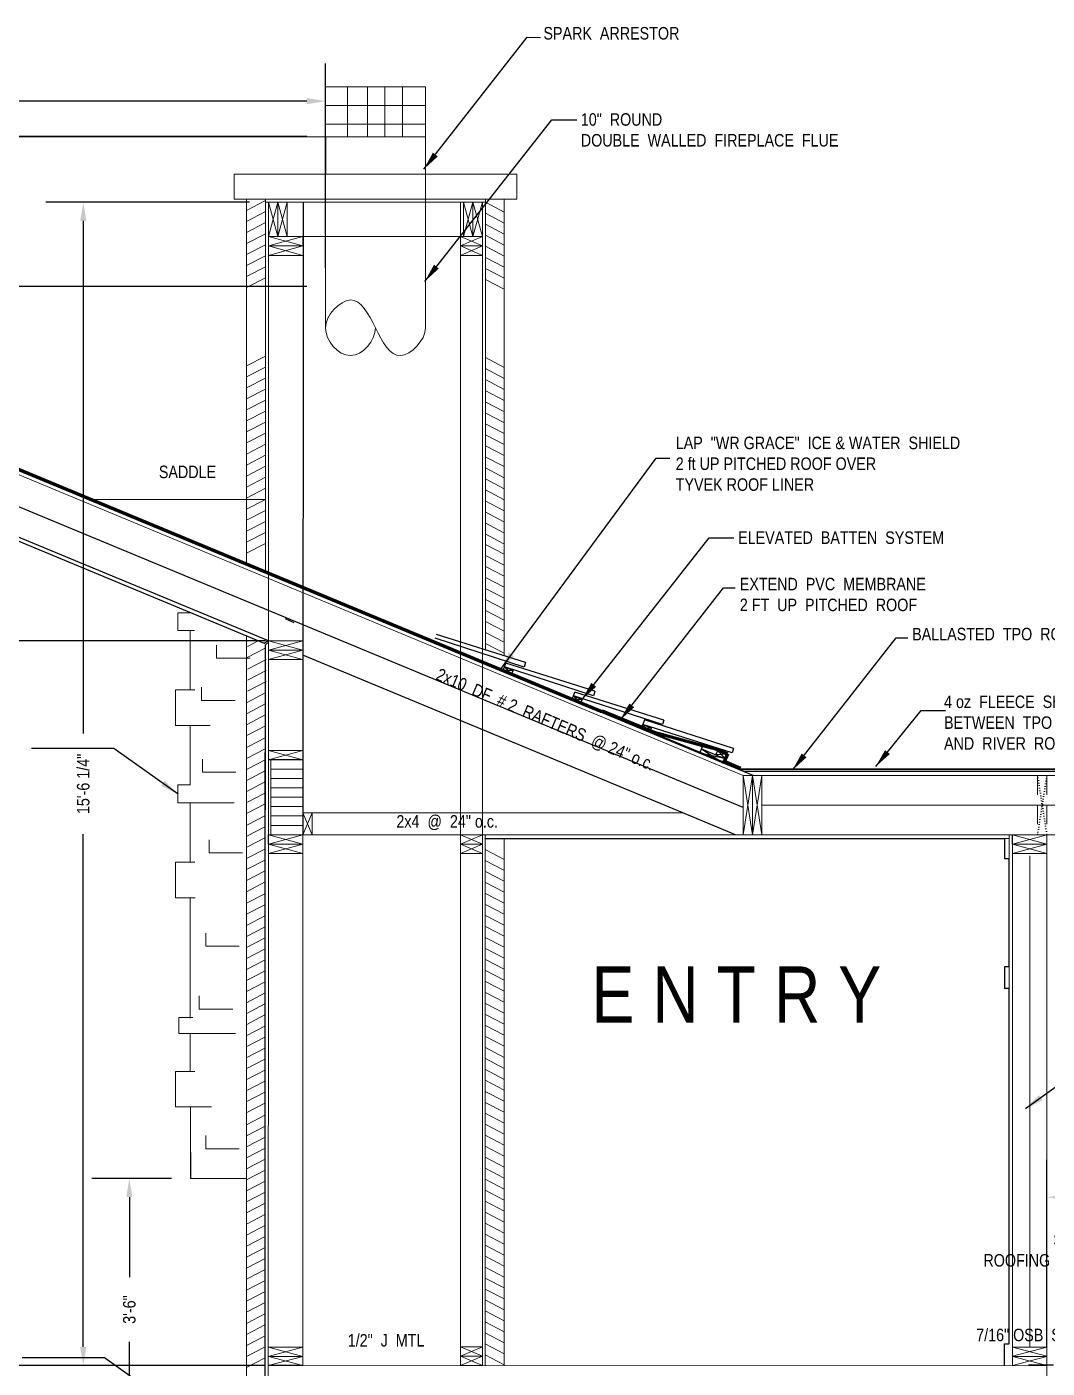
# Model space of a CAD drawing. Extents: x 1662 to 3024, y -14186 to -10515.
# Drawn here: x 2352 to 2515.3, y -14016.5 to -13801.7 of the extents above; entities that cross this region are included whole.
import ezdxf

# ---------------------------------------------------------------- set-up
doc = ezdxf.new("R2010")
doc.units = 0
doc.header["$LTSCALE"] = 50
doc.header["$MEASUREMENT"] = 0
doc.linetypes.add('DOT2', pattern=[0.125, 0, -0.125])
doc.linetypes.add('HIDDEN', pattern=[0.375, 0.25, -0.125])
for name, color, linetype in [('CONCRETE', 7, 'CONTINUOUS'), ('DRYWALL', 7, 'CONTINUOUS'), ('FINFRAMING', 4, 'CONTINUOUS'), ('FLOOR_FRAMING', 3, 'CONTINUOUS'), ('INSULATION', 30, 'CONTINUOUS'), ('METAL_ROOFING', 7, 'CONTINUOUS'), ('PAINTER DIM', 3, 'CONTINUOUS'), ('ROOF_FRAMING', 7, 'CONTINUOUS'), ('SOUTH_ELEVATION', 7, 'CONTINUOUS'), ('SOUTH_ELEVATION_TEXT', 7, 'CONTINUOUS'), ('TEXT', 250, 'CONTINUOUS'), ('WALL_FRAMING', 2, 'CONTINUOUS')]:
    doc.layers.add(name, color=color, linetype=linetype)
doc.layers.add('LLMASONRY', color=12, linetype='CONTINUOUS', lineweight=30)
doc.styles.add('ARCHENT', font='technical.ttf', dxfattribs={"height": 2})
doc.linetypes.add('BATTING', pattern='A,0.0001,-0.1,[134,ltypeshp.shx,S=0.1,R=0,X=-0.1,Y=0],-0.2,[134,ltypeshp.shx,S=0.1,R=180,X=0.1,Y=0],-0.1', length=0.4001)
doc.dimstyles.new('ARCHENTLTD', dxfattribs={"dimtxt": 2, "dimasz": 3, "dimexe": 6, "dimexo": 3, "dimgap": 2, "dimtad": 0, "dimdec": 3, "dimzin": 1, "dimdsep": 46, "dimlunit": 4, "dimtxsty": 'ARCHENT', "dimcen": 2, "dimadec": 0, "dimazin": 0, "dimtfac": 1, "dimtdec": 3, "dimtofl": 0, "dimtmove": 0, "dimatfit": 3, "dimfxl": 1, "dimfrac": 2, "dimtolj": 1, "dimtzin": 0, "dimarcsym": 0})

# ---------------------------------------------------------------- blocks, each defined once
blk = doc.blocks.new('*D175')
at = {"layer": 'CONCRETE', "color": 0, "lineweight": -2, "ltscale": 0.25}
for p, q in [((2515.28, -14012.99), (2515.28, -13983.09)), ((2558.21, -14013.05), (2558.21, -13983.09)), ((2518.28, -13989.09), (2528.79, -13989.09)), ((2555.21, -13989.09), (2544.7, -13989.09))]:
    blk.add_line(p, q, dxfattribs=at)
at = {"layer": 'CONCRETE', "color": 0, "lineweight": 9, "ltscale": 0.25}
for points in [[(2518.28, -13988.59), (2518.28, -13989.59), (2515.28, -13989.09)], [(2555.21, -13988.59), (2555.21, -13989.59), (2558.21, -13989.09)]]:
    blk.add_solid(points, dxfattribs=at)
at = {"layer": 'CONCRETE', "color": 0, "lineweight": 9, "ltscale": 0.25, "insert": (2536.74, -13989.09), "char_height": 2, "attachment_point": 5, "style": 'ARCHENT'}
blk.add_mtext('\\A1;3\'-6 7/8"', dxfattribs=at)
blk = doc.blocks.new('*D176')
at = {"layer": 'CONCRETE', "color": 0, "lineweight": -2, "ltscale": 0.25}
for p, q in [((2375.16, -13986.07), (2362.39, -13986.07)), ((2368.39, -13989.07), (2368.39, -14001.89)), ((2368.39, -14025.07), (2368.39, -14012.25)), ((2375.16, -14028.07), (2362.39, -14028.07))]:
    blk.add_line(p, q, dxfattribs=at)
at = {"layer": 'CONCRETE', "color": 0, "lineweight": 9, "ltscale": 0.25}
for points in [[(2367.89, -13989.07), (2368.89, -13989.07), (2368.39, -13986.07)], [(2367.89, -14025.07), (2368.89, -14025.07), (2368.39, -14028.07)]]:
    blk.add_solid(points, dxfattribs=at)
at = {"layer": 'CONCRETE', "color": 0, "lineweight": 9, "ltscale": 0.25, "insert": (2368.39, -14007.07), "char_height": 2, "attachment_point": 5, "rotation": 90, "style": 'ARCHENT'}
blk.add_mtext('\\A1;3\'-6"', dxfattribs=at)
blk = doc.blocks.new('*D177')
at = {"layer": 'CONCRETE', "color": 0, "lineweight": -2, "ltscale": 0.25}
for p, q in [((2390.16, -13900.01), (2307.25, -13900.01)), ((2313.25, -13903.01), (2313.25, -13950.67)), ((2313.25, -14013.04), (2313.25, -13965.39)), ((2390.16, -14016.04), (2307.25, -14016.04))]:
    blk.add_line(p, q, dxfattribs=at)
at = {"layer": 'CONCRETE', "color": 0, "lineweight": 9, "ltscale": 0.25}
for points in [[(2312.75, -13903.01), (2313.75, -13903.01), (2313.25, -13900.01)], [(2312.75, -14013.04), (2313.75, -14013.04), (2313.25, -14016.04)]]:
    blk.add_solid(points, dxfattribs=at)
at = {"layer": 'CONCRETE', "color": 0, "lineweight": 9, "ltscale": 0.25, "insert": (2313.25, -13958.03), "char_height": 2, "attachment_point": 5, "rotation": 90, "style": 'ARCHENT'}
blk.add_mtext('\\A1;9\'-9 1/2"', dxfattribs=at)
blk = doc.blocks.new('*D185')
at = {"layer": 'PAINTER DIM', "color": 0, "lineweight": -2, "ltscale": 0.25}
for p, q in [((2396.78, -13819.28), (2282.37, -13819.28)), ((2288.37, -13822.28), (2288.37, -13826.91)), ((2288.37, -13840.28), (2288.37, -13837.01)), ((2396.78, -13843.28), (2282.37, -13843.28))]:
    blk.add_line(p, q, dxfattribs=at)
at = {"layer": 'PAINTER DIM', "color": 0, "lineweight": 9, "ltscale": 0.25}
for points in [[(2287.87, -13822.28), (2288.87, -13822.28), (2288.37, -13819.28)], [(2287.87, -13840.28), (2288.87, -13840.28), (2288.37, -13843.28)]]:
    blk.add_solid(points, dxfattribs=at)
at = {"layer": 'PAINTER DIM', "color": 0, "lineweight": 9, "ltscale": 0.25, "insert": (2288.37, -13831.96), "char_height": 2, "attachment_point": 5, "rotation": 90, "style": 'ARCHENT'}
blk.add_mtext('\\A1;2\'-0"', dxfattribs=at)
blk = doc.blocks.new('*D186')
at = {"layer": 'PAINTER DIM', "color": 0, "lineweight": -2, "ltscale": 0.25}
for p, q in [((2279.78, -13840.28), (2279.78, -13807.59)), ((2399.78, -13840.28), (2399.78, -13807.59)), ((2282.78, -13813.59), (2334.14, -13813.59)), ((2396.78, -13813.59), (2345.43, -13813.59))]:
    blk.add_line(p, q, dxfattribs=at)
at = {"layer": 'PAINTER DIM', "color": 0, "lineweight": 9, "ltscale": 0.25}
for points in [[(2282.78, -13813.09), (2282.78, -13814.09), (2279.78, -13813.59)], [(2396.78, -13813.09), (2396.78, -13814.09), (2399.78, -13813.59)]]:
    blk.add_solid(points, dxfattribs=at)
at = {"layer": 'PAINTER DIM', "color": 0, "lineweight": 9, "ltscale": 0.25, "insert": (2339.78, -13813.59), "char_height": 2, "attachment_point": 5, "style": 'ARCHENT'}
blk.add_mtext('\\A1;10\'-0"', dxfattribs=at)
blk = doc.blocks.new('*D187')
at = {"layer": 'PAINTER DIM', "color": 0, "lineweight": -2, "ltscale": 0.25}
for p, q in [((2387.63, -13829.78), (2355.01, -13829.78)), ((2361.01, -13832.78), (2361.01, -13914.86)), ((2361.01, -14013.04), (2361.01, -13930.97)), ((2387.63, -14016.04), (2355.01, -14016.04))]:
    blk.add_line(p, q, dxfattribs=at)
at = {"layer": 'PAINTER DIM', "color": 0, "lineweight": 9, "ltscale": 0.25}
for points in [[(2360.51, -13832.78), (2361.51, -13832.78), (2361.01, -13829.78)], [(2360.51, -14013.04), (2361.51, -14013.04), (2361.01, -14016.04)]]:
    blk.add_solid(points, dxfattribs=at)
at = {"layer": 'PAINTER DIM', "color": 0, "lineweight": 9, "ltscale": 0.25, "insert": (2361.01, -13922.91), "char_height": 2, "attachment_point": 5, "rotation": 90, "style": 'ARCHENT'}
blk.add_mtext('\\A1;15\'-6 1/4"', dxfattribs=at)

msp = doc.modelspace()

# ---------------------------------------------------------------- linework, layer by layer
at = {"layer": 'CONCRETE', "color": 7, "linetype": 'Continuous', "lineweight": 30, "ltscale": 0.125}
for p, q in [((2390.0292, -13900.4263), (2258.4055, -13845.7736)), ((2390.4708, -13900.0529), (2390.0292, -13900.4263)), ((2390.1092, -13935.0679), (2390.1641, -13900.6534)), ((2390.1571, -13900.6594), (2390.6571, -13900.2279)), ((2390.2466, -13900.3286), (2390.2466, -13900.3286)), ((2390.6571, -13900.2279), (2390.4708, -13900.0529)), ((2425.3381, -13931.6697), (2508.5262, -13931.6698)), ((2508.5253, -13934.9212), (2508.5262, -13931.6697))]:
    msp.add_line(p, q, dxfattribs=at)
at = {"layer": 'CONCRETE', "color": 7, "linetype": 'Continuous', "lineweight": 20, "ltscale": 0.125}
msp.add_line((2508.5262, -13931.6698), (2509.234, -13931.6698), dxfattribs=at)
at = {"layer": 'CONCRETE', "lineweight": 30, "ltscale": 1.5}
msp.add_line((2516.3379, -14015.9854), (2512.3379, -14015.9854), dxfattribs=at)
at = {"layer": 'CONCRETE', "color": 7, "lineweight": 20, "ltscale": 0.25}
msp.add_line((2515.276, -14029.7979), (2515.2762, -14016.0476), dxfattribs=at)
at = {"layer": 'DRYWALL', "color": 7, "linetype": 'Continuous', "lineweight": 20, "ltscale": 0.5}
msp.add_line((2390.6571, -13900.2279), (2390.1571, -13900.6594), dxfattribs=at)
at = {"layer": 'DRYWALL', "color": 7, "linetype": 'Continuous', "lineweight": 20, "ltscale": 1.5}
msp.add_line((2390.1641, -13927.0447), (2390.1641, -13903.85), dxfattribs=at)
at = {"layer": 'FINFRAMING', "color": 7, "linetype": 'Continuous', "lineweight": 30, "ltscale": 0.125}
for p, q in [((2390.1151, -13955.6857), (2390.1092, -13935.0441)), ((2509.2392, -13952.1875), (2509.2342, -13934.9212)), ((2390.1328, -14022.0703), (2390.1151, -13955.6857)), ((2509.2553, -14012.546), (2509.2402, -13955.6875)), ((2508.5044, -14016.0458), (2508.5044, -14012.5458)), ((2508.5044, -14012.5458), (2509.2553, -14012.546))]:
    msp.add_line(p, q, dxfattribs=at)
at = {"layer": 'FINFRAMING', "color": 7, "linetype": 'Continuous', "lineweight": 30, "ltscale": 0.25}
for p, q in [((2509.2342, -13934.921), (2508.5253, -13934.921)), ((2509.2258, -13952.1875), (2508.4758, -13952.1875)), ((2508.4758, -13952.1875), (2508.4758, -13955.6875)), ((2509.2402, -13955.6897), (2508.4902, -13955.6897))]:
    msp.add_line(p, q, dxfattribs=at)
at = {"layer": 'FINFRAMING', "color": 7, "linetype": 'Continuous', "lineweight": 20, "ltscale": 0.125}
msp.add_line((2509.2402, -13955.6875), (2509.2392, -13952.1875), dxfattribs=at)
at = {"layer": 'FINFRAMING', "color": 7, "linetype": 'Continuous', "lineweight": 9, "ltscale": 0.25}
msp.add_line((2390.6321, -14016.0443), (2515.2756, -14016.0684), dxfattribs=at)
at = {"layer": 'FLOOR_FRAMING', "color": 7, "lineweight": 9, "ltscale": 0.25}
for p, q in [((2415.7819, -13811.284), (2415.7819, -13849.8831)), ((2430.3996, -13825.284), (2385.1641, -13825.284)), ((2385.1641, -13829.2839), (2385.1641, -13825.284)), ((2430.3996, -13829.284), (2430.3996, -13825.284)), ((2430.3996, -13829.284), (2385.1641, -13829.2839)), ((2392.1641, -13835.284), (2390.6641, -13829.784)), ((2390.6641, -13835.284), (2392.1641, -13829.784)), ((2390.6641, -13829.784), (2390.6641, -13835.284)), ((2392.1641, -13829.784), (2392.1641, -13835.284)), ((2393.6641, -13829.784), (2392.1641, -13835.284)), ((2392.1641, -13829.784), (2393.6641, -13835.284)), ((2421.3996, -13829.784), (2421.3982, -14016.0449)), ((2423.3996, -13835.2842), (2421.8996, -13829.7842)), ((2421.8996, -13835.2842), (2423.3996, -13829.7842)), ((2421.8996, -13829.7842), (2421.8996, -13835.2842)), ((2423.3996, -13829.7842), (2423.3996, -13835.2842)), ((2424.8996, -13829.7842), (2423.3996, -13835.2842)), ((2423.3996, -13829.7842), (2424.8996, -13835.2842)), ((2424.8997, -13829.784), (2424.8982, -14016.045)), ((2425.3997, -13829.284), (2425.3991, -13901.4564)), ((2428.3997, -13829.284), (2428.3991, -13902.4027)), ((2399.7819, -13832.045), (2399.7819, -13849.8856)), ((2390.6641, -13836.784), (2396.1641, -13835.284)), ((2390.6641, -13835.284), (2396.1641, -13836.784)), ((2390.6641, -13836.784), (2396.1641, -13835.284)), ((2390.6641, -13835.284), (2396.1641, -13836.784)), ((2424.9006, -13835.2835), (2421.4005, -13836.7834)), ((2421.4006, -13835.2834), (2424.9006, -13835.2835)), ((2424.9005, -13836.7835), (2421.4006, -13835.2834)), ((2396.1641, -13836.784), (2390.6641, -13836.784)), ((2396.1641, -13838.284), (2390.6641, -13836.784)), ((2396.1641, -13836.784), (2390.6641, -13838.284)), ((2396.1641, -13836.784), (2390.6641, -13836.784)), ((2396.1641, -13838.284), (2390.6641, -13836.784)), ((2396.1641, -13836.784), (2390.6641, -13838.284)), ((2421.4005, -13836.7834), (2424.9005, -13836.7835)), ((2421.4005, -13836.7834), (2424.9005, -13836.7835)), ((2424.9005, -13838.2835), (2421.4005, -13836.7834)), ((2424.9005, -13836.7835), (2421.4005, -13838.2834)), ((2421.4005, -13838.2834), (2424.9005, -13838.2835)), ((2390.1571, -13877.3467), (2362.1359, -13877.3467)), ((2463.3997, -13919.52), (2459.7145, -13917.9612)), ((2463.9727, -13918.1337), (2463.3997, -13919.52)), ((2559.2746, -13921.5462), (2466.648, -13921.5462)), ((2466.648, -13931.0462), (2468.148, -13921.5462)), ((2466.648, -13921.5462), (2468.148, -13931.0462)), ((2468.148, -13931.0462), (2469.648, -13921.5462)), ((2468.148, -13921.5462), (2469.648, -13931.0462)), ((2396.1506, -13931.0443), (2424.9006, -13931.0443)), ((2424.9006, -13931.0448), (2421.4005, -13932.5447)), ((2421.4006, -13931.0447), (2424.9006, -13931.0448)), ((2424.9005, -13932.5448), (2421.4006, -13931.0447)), ((2425.3381, -13931.0443), (2425.3357, -14016.045)), ((2421.4005, -13932.5447), (2424.9005, -13932.5448)), ((2421.4005, -13932.5447), (2424.9005, -13932.5448)), ((2424.9005, -13934.0448), (2421.4005, -13932.5447)), ((2424.9005, -13932.5448), (2421.4005, -13934.0447)), ((2428.3989, -13931.6697), (2428.3982, -14016.045)), ((2421.4005, -13934.0447), (2424.9005, -13934.0448)), ((2424.8982, -14013.045), (2421.3981, -14014.5449)), ((2421.3982, -14013.0449), (2424.8982, -14013.045)), ((2424.8981, -14014.545), (2421.3982, -14013.0449)), ((2421.3982, -14014.5449), (2424.8982, -14014.545)), ((2424.8982, -14016.045), (2421.3982, -14014.5449)), ((2424.8982, -14014.545), (2421.3982, -14016.0449)), ((2421.3982, -14016.0449), (2424.8982, -14016.045))]:
    msp.add_line(p, q, dxfattribs=at)
at = {"layer": 'FLOOR_FRAMING', "color": 1, "lineweight": 9, "ltscale": 0.25}
for p, q in [((2390.1571, -13829.5175), (2387.1641, -13831.0846)), ((2425.3927, -13829.7803), (2428.3857, -13831.3473)), ((2390.1571, -13831.2827), (2387.1641, -13832.8497)), ((2425.3927, -13831.5454), (2428.3857, -13833.1125)), ((2390.1571, -13833.0478), (2387.1641, -13834.6148)), ((2425.3857, -13833.3069), (2428.3787, -13834.874)), ((2390.1571, -13834.813), (2387.1641, -13836.38)), ((2390.1571, -13836.5781), (2387.1641, -13838.1451)), ((2425.3927, -13835.0757), (2428.3857, -13836.6428)), ((2390.1571, -13838.3433), (2387.1641, -13839.9103)), ((2425.3857, -13836.8372), (2428.3787, -13838.4042)), ((2425.3927, -13838.606), (2428.3857, -13840.173)), ((2390.1571, -13840.1084), (2387.1641, -13841.6754)), ((2425.3857, -13840.3675), (2428.3787, -13841.9345)), ((2390.1571, -13841.8736), (2387.1641, -13843.4406)), ((2425.3787, -13842.129), (2428.3717, -13843.696)), ((2390.1571, -13854.3998), (2387.1641, -13855.9668)), ((2425.3925, -13854.6624), (2428.3856, -13856.2295)), ((2390.1571, -13856.1649), (2387.1641, -13857.7319)), ((2390.1571, -13857.9301), (2387.1641, -13859.4971)), ((2425.3786, -13858.1854), (2428.3716, -13859.7524)), ((2425.3856, -13856.4239), (2428.3786, -13857.991)), ((2390.1571, -13859.6952), (2387.1641, -13861.2622)), ((2425.3716, -13859.9469), (2428.3646, -13861.5139)), ((2390.1571, -13861.4603), (2387.1641, -13863.0274)), ((2425.3646, -13861.7084), (2428.3576, -13863.2754)), ((2390.1571, -13863.2255), (2387.1641, -13864.7925)), ((2425.3576, -13863.4699), (2428.3506, -13865.0369)), ((2390.1571, -13864.9906), (2387.1641, -13866.5577)), ((2390.1571, -13866.7558), (2387.1641, -13868.3228)), ((2425.3925, -13865.2533), (2428.3855, -13866.8203)), ((2390.1571, -13868.5209), (2387.1641, -13870.088)), ((2425.3785, -13868.7763), (2428.3715, -13870.3433)), ((2425.3855, -13867.0148), (2428.3785, -13868.5818)), ((2390.1571, -13870.2861), (2387.1641, -13871.8531)), ((2425.3715, -13870.5377), (2428.3645, -13872.1048)), ((2390.1571, -13872.0512), (2387.1641, -13873.6183)), ((2425.3924, -13872.3138), (2428.3854, -13873.8809)), ((2390.1571, -13873.8164), (2387.1641, -13875.3834)), ((2425.3854, -13874.0753), (2428.3784, -13875.6423)), ((2390.1571, -13875.5815), (2387.1641, -13877.1486)), ((2390.1571, -13877.3467), (2387.1641, -13878.9137)), ((2425.3784, -13875.8368), (2428.3714, -13877.4038)), ((2390.1571, -13879.1118), (2387.1641, -13880.6788)), ((2425.3645, -13879.3598), (2428.3575, -13880.9268)), ((2425.3714, -13877.5983), (2428.3645, -13879.1653)), ((2390.1571, -13880.877), (2387.1641, -13882.444)), ((2425.3575, -13881.1213), (2428.3505, -13882.6883)), ((2390.1571, -13882.6421), (2387.1641, -13884.2091)), ((2425.3505, -13882.8828), (2428.3435, -13884.4498)), ((2390.1571, -13884.4073), (2387.1641, -13885.9743)), ((2425.3927, -13884.5504), (2428.3857, -13886.1174)), ((2425.3857, -13888.0768), (2428.3787, -13889.6439)), ((2425.3927, -13886.3153), (2428.3857, -13887.8824)), ((2425.3787, -13889.8383), (2428.3717, -13891.4054)), ((2425.3922, -13891.6106), (2428.3853, -13893.1776)), ((2425.3922, -13893.3757), (2428.3852, -13894.9427)), ((2425.3922, -13895.1409), (2428.3852, -13896.7079)), ((2425.3852, -13896.9023), (2428.3782, -13898.4694)), ((2425.3927, -13898.6711), (2428.3857, -13900.2382)), ((2390.2383, -13901.1109), (2387.2448, -13902.678)), ((2388.9944, -13899.9966), (2387.2897, -13900.889)), ((2425.3857, -13900.4326), (2428.3787, -13901.9997)), ((2390.2863, -13902.9666), (2387.2927, -13904.5336)), ((2390.2868, -13904.7318), (2387.2933, -13906.2988)), ((2390.2874, -13906.4969), (2387.2938, -13908.0639)), ((2390.2404, -13908.2869), (2387.2468, -13909.854)), ((2390.2409, -13910.0521), (2387.2473, -13911.6191)), ((2390.2414, -13911.8173), (2387.2479, -13913.3843)), ((2390.1964, -13913.6063), (2387.2029, -13915.1733)), ((2390.2444, -13915.462), (2387.2508, -13917.029)), ((2390.2449, -13917.2271), (2387.2514, -13918.7941)), ((2390.2455, -13918.9922), (2387.2519, -13920.5593)), ((2390.1985, -13920.7823), (2387.2049, -13922.3493)), ((2390.199, -13922.5475), (2387.2054, -13924.1145)), ((2390.1995, -13924.3126), (2387.206, -13925.8797)), ((2390.1545, -13926.1016), (2387.161, -13927.6686)), ((2390.2025, -13927.9573), (2387.2089, -13929.5243)), ((2390.203, -13929.7224), (2387.2095, -13931.2895)), ((2390.1566, -13933.2776), (2387.163, -13934.8447)), ((2390.2036, -13931.4876), (2387.21, -13933.0546)), ((2390.1571, -13935.0428), (2387.1636, -13936.6098)), ((2425.3315, -13935.1641), (2428.3245, -13936.7311)), ((2425.338, -13933.4026), (2428.3988, -13935.0051)), ((2390.1552, -13936.8092), (2387.1617, -13938.3763)), ((2425.3927, -13936.929), (2428.3857, -13938.496)), ((2390.1102, -13938.5982), (2387.1167, -13940.1652)), ((2425.3861, -13938.6905), (2428.3792, -13940.2575)), ((2390.1582, -13940.4539), (2387.1646, -13942.0209)), ((2425.3796, -13940.452), (2428.3727, -13942.019)), ((2390.1587, -13942.219), (2387.1652, -13943.7861)), ((2390.1593, -13943.9842), (2387.1657, -13945.5512)), ((2425.3861, -13943.9749), (2428.3792, -13945.542)), ((2425.3927, -13942.2134), (2428.3857, -13943.7805)), ((2390.1123, -13945.7742), (2387.1187, -13947.3413)), ((2425.3796, -13945.7364), (2428.3727, -13947.3035)), ((2390.1128, -13947.5394), (2387.1193, -13949.1064)), ((2425.3731, -13947.4979), (2428.3661, -13949.0649)), ((2390.1133, -13949.3046), (2387.1198, -13950.8716)), ((2425.3927, -13949.2594), (2428.3857, -13950.8264)), ((2390.1139, -13951.0697), (2387.1203, -13952.6367)), ((2425.3927, -13951.0243), (2428.3857, -13952.5913)), ((2390.1145, -13952.8349), (2387.1209, -13954.4019)), ((2390.115, -13954.6), (2387.1214, -13956.167)), ((2425.3796, -13954.5473), (2428.3727, -13956.1143)), ((2425.3861, -13952.7858), (2428.3792, -13954.3528)), ((2390.1156, -13956.3652), (2387.122, -13957.9322)), ((2425.3927, -13956.3088), (2428.3857, -13957.8758)), ((2390.0973, -13958.1401), (2387.1038, -13959.7072)), ((2425.3927, -13958.0703), (2428.3857, -13959.6373)), ((2390.0979, -13959.9053), (2387.1043, -13961.4723)), ((2425.3927, -13959.8318), (2428.3857, -13961.3988)), ((2390.0985, -13961.6704), (2387.1049, -13963.2375)), ((2390.099, -13963.4356), (2387.1054, -13965.0026)), ((2425.3861, -13963.3547), (2428.3792, -13964.9218)), ((2425.3927, -13961.5933), (2428.3857, -13963.1603)), ((2390.0996, -13965.2007), (2387.106, -13966.7678)), ((2425.3927, -13965.123), (2428.3857, -13966.6901)), ((2390.1001, -13966.9659), (2387.1065, -13968.5329)), ((2425.3861, -13966.8845), (2428.3792, -13968.4516)), ((2390.1007, -13968.731), (2387.1071, -13970.298)), ((2425.3927, -13968.646), (2428.3857, -13970.2131)), ((2390.1012, -13970.4962), (2387.1077, -13972.0632)), ((2425.337, -13970.3659), (2428.3857, -13971.9621)), ((2390.1018, -13972.2613), (2387.1082, -13973.8283)), ((2390.1023, -13974.0265), (2387.1088, -13975.5935)), ((2425.3369, -13972.1308), (2428.3792, -13973.7236)), ((2425.3369, -13973.8889), (2428.3857, -13975.4851)), ((2390.1582, -13975.8972), (2387.1646, -13977.4643)), ((2425.3368, -13975.6469), (2428.3856, -13977.2432)), ((2390.1211, -13977.6821), (2387.1275, -13979.2491)), ((2425.3369, -13977.405), (2428.3857, -13979.0013)), ((2390.1216, -13979.4472), (2387.1281, -13981.0143)), ((2425.3368, -13979.1631), (2428.3856, -13980.7593)), ((2390.1222, -13981.2124), (2387.1286, -13982.7794)), ((2425.3368, -13982.679), (2428.3856, -13984.2752)), ((2425.3369, -13980.9209), (2428.3857, -13982.5172)), ((2390.1228, -13982.9775), (2387.1292, -13984.5446)), ((2390.123, -13984.7429), (2387.1294, -13986.3099)), ((2425.3368, -13984.4371), (2428.3856, -13986.0333)), ((2390.1234, -13986.508), (2387.1299, -13988.0751)), ((2425.3367, -13986.1951), (2428.3855, -13987.7914)), ((2390.1239, -13988.2732), (2387.1303, -13989.8403)), ((2425.3369, -13987.9532), (2428.3857, -13989.5494)), ((2390.1244, -13990.0384), (2387.1308, -13991.6055)), ((2425.3368, -13989.7112), (2428.3856, -13991.3075)), ((2390.1582, -13991.8036), (2387.1646, -13993.3707)), ((2425.3368, -13993.2271), (2428.3856, -13994.8234)), ((2425.3369, -13991.4691), (2428.3857, -13993.0653)), ((2390.1258, -13995.3515), (2387.1322, -13996.9185)), ((2390.1587, -13993.5688), (2387.1652, -13995.1358)), ((2425.3369, -13994.9853), (2428.3857, -13996.5815)), ((2390.1263, -13997.1167), (2387.1327, -13998.6837)), ((2425.3368, -13996.7433), (2428.3856, -13998.3396)), ((2390.1268, -13998.8818), (2387.1332, -14000.4488)), ((2425.3368, -13998.5014), (2428.3856, -14000.0976)), ((2390.1274, -14000.6469), (2387.1338, -14002.214)), ((2425.3367, -14000.2594), (2428.3855, -14001.8557)), ((2425.3369, -14002.0171), (2428.3857, -14003.6133)), ((2390.1279, -14002.4121), (2387.1344, -14003.9791)), ((2390.1285, -14004.1772), (2387.1349, -14005.7443)), ((2425.3368, -14003.7752), (2428.3856, -14005.3714)), ((2390.129, -14005.9424), (2387.1355, -14007.5094)), ((2425.3368, -14005.5332), (2428.3856, -14007.1294)), ((2390.1582, -14007.7075), (2387.1646, -14009.2746)), ((2425.3369, -14007.2913), (2428.3857, -14008.8876)), ((2390.1587, -14009.4727), (2387.1652, -14011.0397)), ((2425.3368, -14009.0494), (2428.3856, -14010.6456)), ((2390.13, -14011.2532), (2387.1365, -14012.8202)), ((2425.3367, -14012.5655), (2428.3855, -14014.1618)), ((2425.3368, -14010.8075), (2428.3856, -14012.4037)), ((2390.1289, -14013.0192), (2387.1353, -14014.5862)), ((2390.1289, -14014.7846), (2387.1353, -14016.3516)), ((2425.3369, -14014.3236), (2428.3857, -14015.9198))]:
    msp.add_line(p, q, dxfattribs=at)
at = {"layer": 'FLOOR_FRAMING', "color": 7, "lineweight": 20, "ltscale": 0.25}
for p, q in [((2425.3996, -13829.784), (2390.1641, -13829.784)), ((2390.6641, -13829.784), (2392.1641, -13829.784)), ((2393.6641, -13835.284), (2393.6641, -13829.784)), ((2421.8996, -13829.7842), (2423.3996, -13829.7842)), ((2424.8996, -13835.2842), (2424.8996, -13829.8196)), ((2424.8997, -13835.284), (2390.6641, -13835.284)), ((2392.1641, -13835.284), (2393.6641, -13835.284)), ((2396.1641, -13835.284), (2396.1641, -13836.784)), ((2423.3996, -13835.2842), (2424.8996, -13835.2842)), ((2390.6641, -13836.784), (2390.6641, -13838.284)), ((2390.6641, -13838.284), (2396.1641, -13838.284)), ((2390.6641, -13838.284), (2396.1641, -13838.284)), ((2569.7736, -13920.6712), (2466.1701, -13920.6712)), ((2466.648, -13931.0462), (2466.648, -13921.5462)), ((2466.648, -13921.5462), (2468.148, -13921.5462)), ((2569.6697, -13920.9212), (2466.7722, -13920.9212)), ((2468.148, -13921.5462), (2468.148, -13931.0462)), ((2469.648, -13921.5462), (2468.148, -13921.5462)), ((2469.648, -13921.5462), (2469.648, -13931.0462)), ((2515.2746, -13931.0462), (2562.2746, -13931.0462))]:
    msp.add_line(p, q, dxfattribs=at)
at = {"layer": 'FLOOR_FRAMING', "color": 27, "lineweight": 20, "ltscale": 0.25}
for p, q in [((2382.3426, -13900.6861), (2382.3426, -13902.7903)), ((2382.3426, -13902.7903), (2387.7107, -13902.7903)), ((2379.9597, -13907.4347), (2379.9597, -13909.5389)), ((2379.9597, -13909.5389), (2385.3278, -13909.5389)), ((2380.092, -13918.947), (2380.092, -13921.0511)), ((2380.092, -13921.0511), (2385.4602, -13921.0511)), ((2378.1412, -13925.9232), (2385.1483, -13925.9232)), ((2381.1491, -13931.842), (2381.1491, -13933.9461)), ((2381.1491, -13933.9461), (2386.5172, -13933.9461)), ((2380.6195, -13946.7947), (2380.6195, -13948.8988)), ((2380.6195, -13948.8988), (2385.9876, -13948.8988)), ((2379.5604, -13956.8514), (2379.5604, -13958.9555)), ((2379.5604, -13958.9555), (2384.9286, -13958.9555)), ((2378.4938, -13962.8636, -2.2252), (2385.3941, -13962.8636, -2.2252)), ((2380.6195, -13979.2143), (2380.6195, -13981.3184)), ((2380.6195, -13981.3184), (2385.9876, -13981.3184)), ((2378.1641, -13986.0703, -0.2252), (2387.1641, -13986.0703))]:
    msp.add_line(p, q, dxfattribs=at)
at = {"layer": 'FLOOR_FRAMING', "color": 7, "lineweight": 70, "ltscale": 0.25}
msp.add_line((2443.7741, -13911.2464), (2444.1001, -13911.2464), dxfattribs=at)
at = {"layer": 'FLOOR_FRAMING', "color": 7, "linetype": 'Continuous'}
msp.add_line((2396.1496, -13919.0443), (2390.6641, -13919.0443), dxfattribs=at)
at = {"layer": 'FLOOR_FRAMING', "color": 7, "linetype": 'Continuous', "lineweight": 9}
for p, q in [((2396.1496, -13920.5443), (2391.0246, -13920.5443)), ((2396.1496, -13922.0443), (2391.0246, -13922.0443)), ((2396.1496, -13923.5443), (2391.0246, -13923.5443)), ((2396.1496, -13925.0443), (2391.0246, -13925.0443)), ((2396.1496, -13926.5443), (2391.0246, -13926.5443)), ((2396.1496, -13928.0443), (2391.0246, -13928.0443)), ((2396.1496, -13929.5443), (2391.0246, -13929.5443))]:
    msp.add_line(p, q, dxfattribs=at)
at = {"layer": 'FLOOR_FRAMING', "color": 7, "linetype": 'HIDDEN', "lineweight": 20, "ltscale": 0.25}
for p, q in [((2513.7756, -13921.5462), (2513.7756, -13931.0462)), ((2515.2756, -13921.5462), (2515.2756, -13931.0462))]:
    msp.add_line(p, q, dxfattribs=at)
at = {"layer": 'FLOOR_FRAMING', "color": 7, "linetype": 'DOT2', "lineweight": 20, "ltscale": 0.05}
for p, q in [((2513.7756, -13931.0462), (2515.2756, -13921.5462)), ((2513.7756, -13921.5462), (2515.2756, -13931.0462))]:
    msp.add_line(p, q, dxfattribs=at)
at = {"layer": 'FLOOR_FRAMING', "color": 7, "linetype": 'Continuous', "ltscale": 1.5}
for p, q in [((2390.6506, -13932.5443), (2390.6506, -13931.0443)), ((2509.7756, -13932.5462), (2509.7756, -13931.0462))]:
    msp.add_line(p, q, dxfattribs=at)
at = {"layer": 'FLOOR_FRAMING', "color": 7, "linetype": 'Continuous', "lineweight": 9, "ltscale": 1.5}
for p, q in [((2390.6506, -13931.0443), (2396.1506, -13932.5443)), ((2396.1506, -13931.0443), (2390.6506, -13932.5443)), ((2509.7756, -13931.0462), (2515.2756, -13932.5462)), ((2515.2756, -13931.0462), (2509.7756, -13932.5462)), ((2396.1506, -13932.5443), (2390.6506, -13934.0443)), ((2390.6506, -13932.5443), (2396.1506, -13934.0443)), ((2515.2756, -13932.5462), (2509.7756, -13934.0462)), ((2509.7756, -13932.5462), (2515.2756, -13934.0462)), ((2396.1512, -14013.0929), (2390.6294, -14014.5685)), ((2396.1512, -14014.5684), (2390.6294, -14016.044)), ((2390.6512, -14013.0929), (2396.1512, -14014.5687)), ((2390.6512, -14014.5684), (2396.1512, -14016.0442)), ((2515.2762, -14014.5702), (2509.7544, -14016.0459)), ((2515.2767, -14013.0721), (2509.755, -14014.5477)), ((2509.7762, -14014.5702), (2515.2762, -14016.046)), ((2509.7767, -14013.0721), (2515.2767, -14014.5479))]:
    msp.add_line(p, q, dxfattribs=at)
at = {"layer": 'FLOOR_FRAMING', "color": 7, "linetype": 'Continuous', "lineweight": 20, "ltscale": 1.5}
for p, q in [((2396.1506, -13931.0443), (2396.1506, -13932.5443)), ((2515.2756, -13931.0462), (2515.2756, -13932.5462)), ((2390.6506, -13934.0465), (2390.6506, -13932.5443)), ((2396.1506, -13932.5443), (2390.6506, -13932.5443)), ((2396.1506, -13932.5443), (2396.1506, -13934.0443)), ((2509.7756, -13934.0483), (2509.7756, -13932.5462)), ((2515.2756, -13932.5462), (2509.7756, -13932.5462)), ((2515.2756, -13932.5462), (2515.2756, -13934.0462)), ((2396.1506, -13934.0443), (2390.6506, -13934.0443)), ((2396.1506, -13934.0443), (2396.1506, -14016.0444)), ((2515.2756, -13934.0462), (2509.7756, -13934.0462)), ((2515.2756, -13934.0462), (2515.2756, -14040.0722)), ((2396.1512, -14013.0929), (2390.6512, -14013.0929)), ((2396.1512, -14014.5684), (2390.6512, -14014.5684)), ((2515.2762, -14014.5702), (2509.7762, -14014.5702)), ((2515.2767, -14013.0721), (2509.7767, -14013.0721))]:
    msp.add_line(p, q, dxfattribs=at)
at = {"layer": 'FLOOR_FRAMING', "color": 7, "lineweight": 9, "ltscale": 0.25}
for points, start_tangent, end_tangent in [([(2399.7819, -13849.8831), (2403.7819, -13845.4257), (2407.7819, -13849.8831), (2411.7819, -13854.3405), (2415.7819, -13849.8831)], (0, 1), (0, 1)), ([(2399.7819, -13849.8831), (2403.7819, -13854.3405), (2407.7819, -13849.8831)], (-0.00000016, -1), (0.0000007, 1))]:
    msp.add_spline(points, degree=3, dxfattribs=dict(at, start_tangent=start_tangent, end_tangent=end_tangent))
at = {"layer": 'INSULATION', "linetype": 'BATTING', "ltscale": 0.225}
msp.add_line((2260.4742, -13841.1344), (2466.5912, -13926.6297), dxfattribs=at)
at = {"layer": 'INSULATION', "linetype": 'BATTING', "lineweight": 9, "ltscale": 0.225}
msp.add_line((2469.648, -13926.2962), (2559.2746, -13926.2962), dxfattribs=at)
at = {"layer": 'INSULATION', "linetype": 'BATTING', "lineweight": 9, "ltscale": 0.125}
msp.add_line((2512.5267, -14013.0721), (2512.5256, -13934.4303), dxfattribs=at)
at = {"layer": 'LLMASONRY', "color": 27, "linetype": 'Continuous', "lineweight": 20, "ltscale": 0.5}
for p, q in [((2376.1294, -13895.4996), (2376.1294, -13898.3458)), ((2376.1294, -13898.3458), (2378.8287, -13898.3458)), ((2378.1412, -13898.346, -1.2252), (2378.1412, -13907.8577, -1.2252)), ((2375.7904, -13907.8577, -2.2252), (2375.7904, -13913.5547, -1.2252)), ((2375.7904, -13913.5547, -1.2252), (2381.317, -13913.5547, -1.2252)), ((2378.1412, -13913.5547, -1.2252), (2378.1412, -13920.932, -1.2252)), ((2378.1412, -13920.4685, -1.2252), (2378.1412, -13922.9849, -1.2252)), ((2376.1294, -13923.077), (2376.1294, -13925.9232)), ((2376.1294, -13925.9232), (2378.8287, -13925.9232)), ((2378.1412, -13925.9234, -1.2252), (2378.1412, -13935.4351, -1.2252)), ((2375.7904, -13935.4351, -2.2252), (2375.7904, -13941.1321, -1.2252)), ((2375.7904, -13941.1321, -1.2252), (2378.9026, -13941.1321, -1.2252)), ((2378.1412, -13941.1321, -1.2252), (2378.1412, -13960.3316, -1.2252)), ((2378.1412, -13962.8636, -2.2252), (2378.1412, -13968.932, -2.2252)), ((2375.7904, -13968.932, -2.2252), (2375.7904, -13974.629, -1.2252)), ((2375.7904, -13974.629, -1.2252), (2381.5253, -13974.629, -1.2252)), ((2378.1641, -13974.629, -2.2252), (2378.1641, -13986.0703, -2.2252))]:
    msp.add_line(p, q, dxfattribs=at)
at = {"layer": 'METAL_ROOFING', "linetype": 'Continuous', "ltscale": 0.125}
for p, q in [((2431.8156, -13903.4805), (2417.5471, -13898.9795)), ((2431.59, -13904.1957), (2417.3525, -13899.5965)), ((2442.677, -13908.7868), (2428.4395, -13904.1876)), ((2442.9026, -13908.0716), (2428.6341, -13903.5706)), ((2431.8156, -13903.4805), (2431.59, -13904.1957)), ((2453.751, -13913.4093), (2439.5135, -13908.81)), ((2453.9766, -13912.694), (2439.7081, -13908.1931)), ((2442.9026, -13908.0716), (2442.677, -13908.7868)), ((2450.8422, -13912.655), (2450.6136, -13913.3693)), ((2464.9, -13917.941), (2450.6136, -13913.3693)), ((2465.1285, -13917.2266), (2450.8422, -13912.655)), ((2453.9766, -13912.694), (2453.751, -13913.4093)), ((2462.2997, -13918.2507), (2462.5875, -13917.5581)), ((2463.9727, -13918.1337), (2462.2997, -13918.2507)), ((2462.5875, -13917.5581), (2463.6862, -13918.8268)), ((2462.5888, -13917.5587), (2463.9727, -13918.1337)), ((2465.1285, -13917.2266), (2464.9, -13917.941))]:
    msp.add_line(p, q, dxfattribs=at)
at = {"layer": 'METAL_ROOFING'}
for p, q in [((2428.4395, -13904.1876), (2428.6341, -13903.5706)), ((2439.5135, -13908.81), (2439.7081, -13908.1931)), ((2459.7145, -13917.9612), (2460.1414, -13916.9221))]:
    msp.add_line(p, q, dxfattribs=at)
at = {"layer": 'METAL_ROOFING', "linetype": 'Continuous', "lineweight": 70, "ltscale": 0.125}
for p, q in [((2462.6368, -13917.4432), (2464.1361, -13918.0662)), ((2464.1361, -13918.0662), (2463.6139, -13919.3289))]:
    msp.add_line(p, q, dxfattribs=at)
at = {"layer": 'PAINTER DIM', "color": 7, "lineweight": 9, "ltscale": 0.25}
msp.add_line((2279.7819, -13819.284), (2399.7819, -13819.284), dxfattribs=at)
at = {"layer": 'ROOF_FRAMING', "color": 7, "linetype": 'Continuous', "lineweight": 20, "ltscale": 1.5}
for p, q in [((2387.1641, -13829.284), (2387.1641, -13887.7394)), ((2390.1641, -13829.284), (2390.1641, -13888.9852)), ((2390.6641, -13829.784), (2390.6641, -13931.0443)), ((2466.648, -13921.5462), (2258.4055, -13835.0854)), ((2387.1641, -13899.2366), (2387.1641, -14022.0703)), ((2396.1713, -13900.0134), (2390.6626, -13900.0134)), ((2396.1272, -13903.0119), (2390.6407, -13903.0119)), ((2396.1492, -13901.5134), (2390.6626, -13901.5134))]:
    msp.add_line(p, q, dxfattribs=at)
at = {"layer": 'ROOF_FRAMING', "linetype": 'Continuous', "lineweight": 70, "ltscale": 1.5}
for p, q in [((2443.7741, -13911.2464), (2258.4055, -13834.2733)), ((2452.4139, -13914.6987), (2444.1001, -13911.2464)), ((2466.218, -13920.4307), (2463.6139, -13919.3289))]:
    msp.add_line(p, q, dxfattribs=at)
at = {"layer": 'ROOF_FRAMING', "linetype": 'Continuous', "ltscale": 1.5}
for p, q in [((2468.2775, -13921.5462), (2258.4055, -13834.4086)), ((2390.6641, -13900.0138), (2258.4055, -13845.101)), ((2456.9719, -13927.5443), (2396.1711, -13902.3003)), ((2465.3977, -13931.0426), (2456.9719, -13927.5443))]:
    msp.add_line(p, q, dxfattribs=at)
at = {"layer": 'ROOF_FRAMING', "linetype": 'Continuous', "lineweight": 9, "ltscale": 0.125}
for p, q in [((2396.1492, -13901.5134), (2390.6626, -13900.0134)), ((2396.1713, -13900.0134), (2390.6626, -13901.5134)), ((2396.1272, -13903.0119), (2390.6407, -13901.5119)), ((2396.1493, -13901.5119), (2390.6407, -13903.0119))]:
    msp.add_line(p, q, dxfattribs=at)
at = {"layer": 'ROOF_FRAMING', "linetype": 'Continuous', "ltscale": 0.125}
for p, q in [((2428.1517, -13904.8802), (2428.4395, -13904.1876)), ((2429.8247, -13904.7632), (2428.1517, -13904.8802)), ((2428.4395, -13904.1876), (2429.8247, -13904.7632)), ((2428.4395, -13904.1876), (2429.5382, -13905.4563)), ((2429.5436, -13905.4396), (2429.8247, -13904.7632)), ((2439.2257, -13909.5026), (2439.5135, -13908.81)), ((2440.8986, -13909.3856), (2439.2257, -13909.5026)), ((2439.5135, -13908.81), (2440.8986, -13909.3856)), ((2439.5135, -13908.81), (2440.6122, -13910.0788)), ((2440.6176, -13910.0621), (2440.8986, -13909.3856)), ((2450.3258, -13914.0619), (2450.6136, -13913.3693)), ((2451.9988, -13913.9449), (2450.3258, -13914.0619)), ((2450.6136, -13913.3693), (2451.9988, -13913.9449)), ((2450.6136, -13913.3693), (2451.7123, -13914.6381)), ((2451.7177, -13914.6214), (2451.9988, -13913.9449)), ((2463.6862, -13918.8268), (2459.7145, -13917.9612)), ((2459.9925, -13917.292), (2463.6862, -13918.8268)), ((2459.9925, -13917.292), (2463.3997, -13919.52))]:
    msp.add_line(p, q, dxfattribs=at)
at = {"layer": 'ROOF_FRAMING', "linetype": 'Continuous', "lineweight": 35, "ltscale": 1.5}
msp.add_line((2466.1701, -13920.5462), (2444.005, -13911.3423), dxfattribs=at)
at = {"layer": 'ROOF_FRAMING', "ltscale": 0.125}
msp.add_line((2460.1414, -13916.9221), (2451.7123, -13914.6381), dxfattribs=at)
at = {"layer": 'ROOF_FRAMING', "lineweight": 70, "ltscale": 0.125}
for p, q in [((2460.174, -13916.8014), (2452.4139, -13914.6987)), ((2462.6368, -13917.4432), (2460.174, -13916.8014))]:
    msp.add_line(p, q, dxfattribs=at)
at = {"layer": 'ROOF_FRAMING', "color": 7, "linetype": 'Continuous', "lineweight": 20, "ltscale": 0.5}
for p, q in [((2390.6641, -13917.5443), (2396.1496, -13917.5443)), ((2396.1506, -13927.5443), (2456.9719, -13927.5443)), ((2397.6503, -13927.5137), (2397.6503, -13931.0443))]:
    msp.add_line(p, q, dxfattribs=at)
at = {"layer": 'ROOF_FRAMING', "linetype": 'Continuous', "lineweight": 9}
for p, q in [((2390.6642, -13919.0443), (2396.1496, -13917.5443)), ((2396.1496, -13919.0443), (2390.6642, -13917.5443))]:
    msp.add_line(p, q, dxfattribs=at)
at = {"layer": 'ROOF_FRAMING', "lineweight": 30, "ltscale": 0.125}
msp.add_line((2569.9818, -13920.5462), (2466.1701, -13920.5462), dxfattribs=at)
at = {"layer": 'ROOF_FRAMING', "linetype": 'Continuous', "lineweight": 9, "ltscale": 0.5}
for p, q in [((2397.6503, -13927.5137), (2396.1506, -13931.0443)), ((2397.6503, -13931.0443), (2396.1506, -13927.5443)), ((2390.6506, -13934.0443), (2390.6294, -14028.0703))]:
    msp.add_line(p, q, dxfattribs=at)
at = {"layer": 'ROOF_FRAMING', "color": 7, "linetype": 'Continuous', "lineweight": 20}
for p, q in [((2390.6641, -13931.0443), (2396.1496, -13931.0443)), ((2396.1506, -13931.0443), (2509.7891, -13931.0462)), ((2509.7891, -13931.0462), (2515.2746, -13931.0462))]:
    msp.add_line(p, q, dxfattribs=at)
at = {"layer": 'ROOF_FRAMING', "linetype": 'Continuous', "lineweight": 20, "ltscale": 0.5}
msp.add_line((2509.7756, -13934.0462), (2509.7544, -14016.0462), dxfattribs=at)
at = {"layer": 'ROOF_FRAMING', "color": 7, "linetype": 'Continuous'}
msp.add_line((2396.1512, -14016.0442), (2390.6294, -14016.044), dxfattribs=at)
at = {"layer": 'SOUTH_ELEVATION', "color": 23, "linetype": 'Continuous', "lineweight": 9, "ltscale": 0.5}
msp.add_line((2399.7819, -13819.284), (2415.7819, -13819.284), dxfattribs=at)
at = {"layer": 'SOUTH_ELEVATION', "color": 23, "linetype": 'Continuous', "ltscale": 0.5}
msp.add_line((2399.7819, -13819.284), (2399.7819, -13825.284), dxfattribs=at)
at = {"layer": 'SOUTH_ELEVATION', "color": 27, "linetype": 'Continuous', "lineweight": 20, "ltscale": 0.5}
for p, q in [((2378.1641, -13895.4996), (2376.1294, -13895.4996)), ((2378.8931, -13907.8577, -0.2252), (2375.7904, -13907.8577, -0.2252)), ((2378.1641, -13923.077), (2376.1294, -13923.077)), ((2378.8931, -13935.4351, -0.2252), (2375.7904, -13935.4351, -0.2252)), ((2378.1412, -13948.5089, -3.2252), (2378.1411, -13960.4238, -3.2252)), ((2378.5388, -13960.3316, -4.2252), (2376.3053, -13960.3316, -4.2252)), ((2378.4938, -13962.8636, -4.2252), (2376.3053, -13962.8636, -4.2252)), ((2378.8931, -13968.932, -0.2252), (2375.7904, -13968.932, -0.2252))]:
    msp.add_line(p, q, dxfattribs=at)
at = {"layer": 'SOUTH_ELEVATION', "color": 27, "linetype": 'Continuous', "lineweight": 20, "ltscale": 0.75}
msp.add_line((2376.3053, -13960.3316, -4.2252), (2376.3053, -13962.8636, -4.2252), dxfattribs=at)
at = {"layer": 'SOUTH_ELEVATION', "color": 27, "linetype": 'Continuous', "ltscale": 0.5}
msp.add_line((2378.1641, -13981.9182, -4.2252), (2378.1641, -13986.0703, -4.2252), dxfattribs=at)
at = {"layer": 'SOUTH_ELEVATION_TEXT', "color": 7, "linetype": 'Continuous', "lineweight": 9, "ltscale": 0.5}
for p, q in [((2399.7819, -13811.284), (2415.7819, -13811.284)), ((2399.7819, -13819.284), (2399.7819, -13811.284)), ((2403.3024, -13819.284), (2403.3024, -13811.284)), ((2406.5234, -13819.284), (2406.5234, -13811.284)), ((2409.3118, -13819.284), (2409.3118, -13811.284)), ((2412.1003, -13819.284), (2412.1003, -13811.284)), ((2399.7819, -13814.284), (2415.7819, -13814.284)), ((2399.7819, -13817.284), (2415.7819, -13817.284))]:
    msp.add_line(p, q, dxfattribs=at)
at = {"layer": 'TEXT', "color": 7, "linetype": 'Continuous', "lineweight": -3, "ltscale": 0.125}
msp.add_line((2396.2254, -13829.784), (2396.1496, -13931.0443), dxfattribs=at)
at = {"layer": 'TEXT', "linetype": 'Continuous', "lineweight": -3, "ltscale": 0.125}
msp.add_line((2393.3233, -13896.4373), (2394.7033, -13897.0597), dxfattribs=at)
at = {"layer": 'TEXT', "color": 7, "linetype": 'Continuous', "lineweight": 20, "ltscale": 0.125}
msp.add_line((2509.2342, -13935.0459), (2509.234, -13931.0462), dxfattribs=at)
at = {"layer": 'WALL_FRAMING', "color": 7, "linetype": 'Continuous', "lineweight": 20, "ltscale": 0.125}
for p, q in [((2391.0246, -13919.0443), (2391.0246, -13931.0443)), ((2390.1142, -13953.4488), (2390.0934, -13956.9487))]:
    msp.add_line(p, q, dxfattribs=at)

# ---------------------------------------------------------------- texts
at = {"layer": 'CONCRETE', "color": 7, "linetype": 'Continuous', "lineweight": 9, "ltscale": 0.125, "char_height": 2, "attachment_point": 3, "style": 'ARCHENT'}
for s, insert in [('SINGLE  PLY\\PROOFING  MEMBRANE', (2530.3136, -13994.8495)), ('7/16" OSB  SHEATHING', (2529.3419, -14010.1336))]:
    msp.add_mtext(s, dxfattribs=dict(at, insert=insert))
at = {"layer": 'TEXT', "color": 7, "linetype": 'Continuous', "lineweight": 9, "ltscale": 0.125, "char_height": 2, "style": 'ARCHENT'}
for s, insert, attachment_point in [('SPARK  ARRESTOR', (2434.6728, -13801.7243), 1), ('10"  ROUND\\PDOUBLE  WALLED  FIREPLACE  FLUE', (2440.664, -13815.5268), 1), ('ELEVATED  BATTEN  SYSTEM', (2465.8467, -13882.4796), 1), ('EXTEND  PVC  MEMBRANE\\P2 FT  UP  PITCHED  ROOF', (2466.1122, -13889.9118), 1), ('BALLASTED  TPO  ROOF  SYSTEM', (2493.7045, -13897.9206), 1), ('4 oz  FLEECE  SHEET\\PBETWEEN  TPO  MEMBRANE\\PAND  RIVER  ROCK  BALLAST', (2498.8085, -13908.7559), 1), ('1/2"  J  MTL', (2415.6238, -14010.9858), 3)]:
    msp.add_mtext(s, dxfattribs=dict(at, insert=insert, attachment_point=attachment_point))
for s, insert, width, attachment_point in [('LAP  "WR GRACE"  ICE & WATER  SHIELD\\P2 ft UP PITCHED ROOF OVER ^JTYVEK ROOF LINER', (2455.8575, -13867.3094), 64.199644, 1), ('SADDLE', (2382.2736, -13871.9511), 30.4375, 3), ('2x4  @  24" o.c.', (2427.3984, -13927.9071), 24, 3)]:
    msp.add_mtext(s, dxfattribs=dict(at, insert=insert, width=width, attachment_point=attachment_point))
at = {"layer": 'TEXT', "color": 7, "linetype": 'Continuous', "lineweight": 9, "ltscale": 0.125, "insert": (2452.7362, -13919.0143), "char_height": 2, "attachment_point": 3, "rotation": 337, "style": 'ARCHENT'}
msp.add_mtext('2x10  DF  # 2  RAFTERS  @ 24" o.c.', dxfattribs=at)
at = {"layer": 'WALL_FRAMING', "color": 7, "linetype": 'Continuous', "lineweight": 9, "ltscale": 0.125, "insert": (2442.3556, -13952.1305), "char_height": 9, "attachment_point": 1, "style": 'ARCHENT'}
msp.add_mtext('E N T R Y', dxfattribs=at)

# ---------------------------------------------------------------- dimensions: what is measured, and where the dimension line sits
at = {"layer": 'CONCRETE', "color": 3, "lineweight": 9, "ltscale": 0.25}
dim = msp.add_linear_dim(base=(2313.2477, -14016.044), p1=(2390.6641, -13900.0134), p2=(2390.6594, -14016.044), angle=90, text='9\'-9 1/2"', dimstyle='ARCHENTLTD', override={"dimexo": 0.5}, dxfattribs=at)
dim.commit()
dim.dimension.update_dxf_attribs({"geometry": '*D177', "text_midpoint": (2313.2477, -13958.0287)})
dim = msp.add_linear_dim(base=(2558.2129, -13989.0876), p1=(2515.2756, -14015.9854), p2=(2558.2129, -14016.0479), dimstyle='ARCHENTLTD', dxfattribs=at)
dim.commit()
dim.dimension.update_dxf_attribs({"geometry": '*D175', "text_midpoint": (2536.7443, -13989.0876)})
dim = msp.add_linear_dim(base=(2368.3857, -14028.0703), p1=(2378.1641, -13986.0703, -0.2252), p2=(2378.1641, -14028.0703), angle=90, dimstyle='ARCHENTLTD', dxfattribs=at)
dim.commit()
dim.dimension.update_dxf_attribs({"geometry": '*D176', "text_midpoint": (2368.3857, -14007.0703)})
at = {"layer": 'PAINTER DIM', "color": 7, "lineweight": 9, "ltscale": 0.25}
dim = msp.add_linear_dim(base=(2399.7819, -13813.5872), p1=(2279.7819, -13843.284), p2=(2399.7819, -13843.284), dimstyle='ARCHENTLTD', dxfattribs=at)
dim.commit()
dim.dimension.update_dxf_attribs({"geometry": '*D186', "text_midpoint": (2339.7819, -13813.5872)})
dim = msp.add_linear_dim(base=(2288.3721, -13819.284), p1=(2399.7819, -13843.284), p2=(2399.7819, -13819.284), angle=89.999998, dimstyle='ARCHENTLTD', dxfattribs=at)
dim.commit()
dim.dimension.update_dxf_attribs({"geometry": '*D185', "text_midpoint": (2288.3721, -13831.9607), "dimtype": 161})
dim = msp.add_linear_dim(base=(2361.0082, -13829.784), p1=(2390.6321, -14016.0443), p2=(2390.6321, -13829.784), angle=90, dimstyle='ARCHENTLTD', dxfattribs=at)
dim.commit()
dim.dimension.update_dxf_attribs({"geometry": '*D187', "text_midpoint": (2361.0082, -13922.9141)})

# ---------------------------------------------------------------- leaders
at = {"layer": 'CONCRETE', "color": 7, "linetype": 'Continuous', "lineweight": 9, "ltscale": 0.15}
for points in [[(2376.183, -13924.5382), (2365.9143, -13917.2267), (2352.7248, -13917.2267)], [(2374.683, -14022.1085), (2364.4143, -14014.797), (2351.2248, -14014.797)]]:
    msp.add_leader(points, dimstyle='ARCHENTLTD', override={"dimasz": 3, "dimgap": 2, "dimtad": 0}, dxfattribs=at)
at = {"layer": 'TEXT', "color": 7, "linetype": 'Continuous', "lineweight": 9, "ltscale": 0.125}
for points in [[(2415.5197, -13824.5078), (2432.0896, -13803.3398), (2434.2045, -13803.3992)], [(2415.6938, -13842.4435), (2436.0181, -13816.5621), (2439.9974, -13816.5606)], [(2427.7814, -13904.5646), (2452.699, -13870.7725), (2454.912, -13870.7725)], [(2440.8765, -13909.3963), (2461.2007, -13883.5149), (2465.18, -13883.5134)], [(2446.9591, -13912.6953), (2463.529, -13891.5272), (2465.3963, -13891.5252)], [(2474.5514, -13920.7041), (2491.1213, -13899.5361), (2492.9913, -13899.5398)], [(2487.8639, -13920.1392), (2495.1651, -13911.1392), (2499.019, -13911.1496)], [(2511.8722, -13974.9018), (2519.0511, -13969.701), (2521.2514, -13969.701)]]:
    msp.add_leader(points, dimstyle='ARCHENTLTD', override={"dimgap": 2, "dimtad": 0}, dxfattribs=at)

doc.saveas('drawing.dxf')
